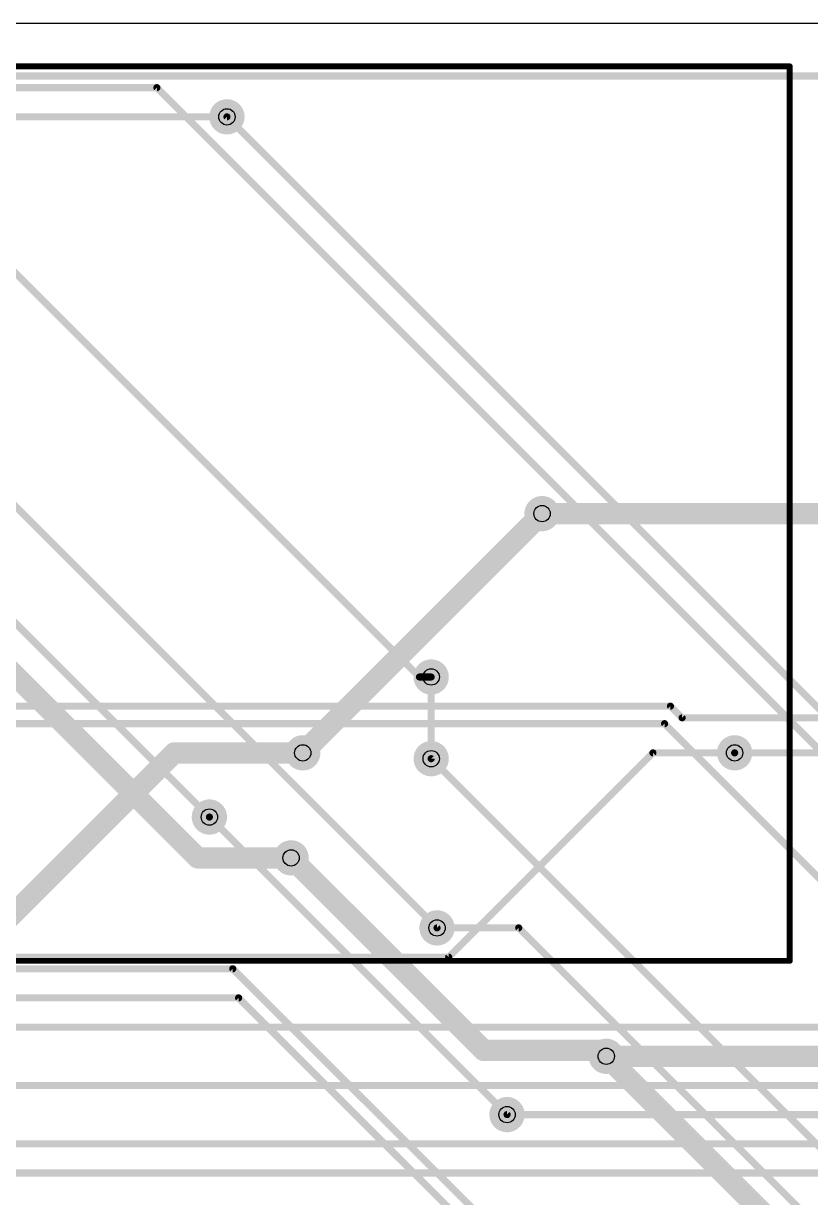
# Model space of a CAD drawing. Extents: x 0 to 200, y 0 to 49.
# Drawn here: x 124.77 to 141.62, y 22.85 to 48 of the extents above; entities that cross this region are included whole.
import ezdxf

# ---------------------------------------------------------------- set-up
doc = ezdxf.new("R2010")
doc.units = 0
for name, color, linetype in [('1', 12, 'CONTINUOUS'), ('16', 132, 'CONTINUOUS'), ('18', 110, 'CONTINUOUS'), ('20', 31, 'CONTINUOUS'), ('21', 253, 'CONTINUOUS'), ('44', 253, 'CONTINUOUS')]:
    doc.layers.add(name, color=color, linetype=linetype)

# ---------------------------------------------------------------- blocks, each defined once
blk = doc.blocks.new('ROUNDV')
at = {"const_width": 0.5}
blk.add_lwpolyline([(0, -0.25, 1), (0, 0.25, 1), (0, -0.25)], format="xyb", dxfattribs=at)

msp = doc.modelspace()

# ---------------------------------------------------------------- linework, layer by layer
at = {"layer": '1'}
for points, const_width in [([(88.125, 46.875), (149.625, 46.875)], 0.1524), ([(122.25, 46), (129.125, 46)], 0.1524), ([(133.25, 34), (122.875, 44.375)], 0.1524), ([(135.875, 37.5), (147.5, 37.5)], 0.4572), ([(133.5, 34), (133.25, 34)], 0.1524), ([(113.125, 33.375), (138.625, 33.375)], 0.1524), ([(138.625, 33.375), (138.875, 33.125)], 0.1524), ([(138.875, 33.125), (168.375, 33.125)], 0.1524), ([(138.5, 33), (113, 33)], 0.1524), ([(153.75, 17.75), (138.5, 33)], 0.1524), ([(124.125, 28.5), (128, 32.375)], 0.4572), ([(128, 32.375), (130.75, 32.375)], 0.4572), ([(140, 32.375), (156.125, 32.375)], 0.1524), ([(146.5, 19.25), (133.5, 32.25)], 0.1524), ([(128.75, 31), (135.125, 24.625)], 0.1524), ([(130.5, 30.125), (134.625, 26)], 0.4572), ([(135.375, 28.625), (133.625, 28.625)], 0.1524), ([(145.25, 18.75), (135.375, 28.625)], 0.1524), ([(105, 27.75), (129.25, 27.75)], 0.1524), ([(129.25, 27.75), (142.25, 14.75)], 0.1524), ([(129.375, 27.125), (111.125, 27.125)], 0.1524), ([(144.375, 12.125), (129.375, 27.125)], 0.1524), ([(134.625, 26), (137.125, 26)], 0.4572), ([(137.125, 26), (137.25, 25.875)], 0.4572), ([(137.25, 25.875), (143.25, 19.875)], 0.4572)]:
    msp.add_lwpolyline(points, dxfattribs=dict(at, const_width=const_width))
for points, const_width in [([(129.125, 45.9619, 1), (129.125, 46.0381)], 0.0762), ([(135.875, 37.6143, 1), (135.875, 37.3857)], 0.2286), ([(133.25, 34.0381, 1), (133.25, 33.9619)], 0.0762), ([(133.2231, 33.9731, 1), (133.2769, 34.0269)], 0.0762), ([(133.5, 33.9619, 1), (133.5, 34.0381)], 0.0762), ([(138.6519, 33.4019, 1), (138.5981, 33.3481)], 0.0762), ([(138.625, 33.3369, 1), (138.625, 33.4131)], 0.0762), ([(138.875, 33.1631, 1), (138.875, 33.0869)], 0.0762), ([(138.5269, 33.0269, 1), (138.4731, 32.9731)], 0.0762), ([(138.5, 32.9619, 1), (138.5, 33.0381)], 0.0762), ([(138.8481, 33.0981, 1), (138.9019, 33.1519)], 0.0762), ([(128, 32.4893, 1), (128, 32.2607)], 0.2286), ([(128.0808, 32.2942, 1), (127.9192, 32.4558)], 0.2286), ([(130.75, 32.2607, 1), (130.75, 32.4893)], 0.2286), ([(140, 32.4131, 1), (140, 32.3369)], 0.0762), ([(133.5269, 32.2769, 1), (133.4731, 32.2231)], 0.0762), ([(128.7769, 31.0269, 1), (128.7231, 30.9731)], 0.0762), ([(130.5808, 30.2058, 1), (130.4192, 30.0442)], 0.2286), ([(133.625, 28.6631, 1), (133.625, 28.5869)], 0.0762), ([(135.4019, 28.6519, 1), (135.3481, 28.5981)], 0.0762), ([(135.375, 28.5869, 1), (135.375, 28.6631)], 0.0762), ([(129.2769, 27.7769, 1), (129.2231, 27.7231)], 0.0762), ([(129.25, 27.7119, 1), (129.25, 27.7881)], 0.0762), ([(129.4019, 27.1519, 1), (129.3481, 27.0981)], 0.0762), ([(129.375, 27.0869, 1), (129.375, 27.1631)], 0.0762), ([(134.625, 26.1143, 1), (134.625, 25.8857)], 0.2286), ([(134.5442, 25.9192, 1), (134.7058, 26.0808)], 0.2286), ([(137.2058, 26.0808, 1), (137.0442, 25.9192)], 0.2286), ([(137.125, 25.8857, 1), (137.125, 26.1143)], 0.2286), ([(137.3308, 25.9558, 1), (137.1692, 25.7942)], 0.2286), ([(137.1692, 25.7942, 1), (137.3308, 25.9558)], 0.2286), ([(135.0981, 24.5981, 1), (135.1519, 24.6519)], 0.0762)]:
    msp.add_lwpolyline(points, format="xyb", dxfattribs=dict(at, const_width=const_width))
at = {"layer": '16'}
for points, const_width in [([(66.25, 46.625), (127.625, 46.625)], 0.1524), ([(127.625, 46.625), (145.625, 28.625)], 0.1524), ([(129.125, 46), (144, 31.125)], 0.1524), ([(120.125, 39.625), (128.75, 31)], 0.1524), ([(133.625, 28.625), (122.875, 39.375)], 0.1524), ([(120.125, 38.5), (128.5, 30.125)], 0.4572), ([(130.75, 32.375), (135.875, 37.5)], 0.4572), ([(133.5, 32.25), (133.5, 34)], 0.1524), ([(133.875, 28), (138.25, 32.375)], 0.1524), ([(138.25, 32.375), (140, 32.375)], 0.1524), ([(128.5, 30.125), (130.5, 30.125)], 0.4572), ([(123.625, 28), (133.875, 28)], 0.1524), ([(109.375, 26.5), (148.625, 26.5)], 0.1524), ([(150.5, 25.875), (137.25, 25.875)], 0.4572), ([(157.75, 25.25), (104.625, 25.25)], 0.1524), ([(135.125, 24.625), (157.625, 24.625)], 0.1524), ([(106.5, 24), (152.75, 24)], 0.1524), ([(105.75, 23.375), (154.25, 23.375)], 0.1524)]:
    msp.add_lwpolyline(points, dxfattribs=dict(at, const_width=const_width))
for points, const_width in [([(127.6519, 46.6519, 1), (127.5981, 46.5981)], 0.0762), ([(127.625, 46.5869, 1), (127.625, 46.6631)], 0.0762), ([(129.1519, 46.0269, 1), (129.0981, 45.9731)], 0.0762), ([(135.9558, 37.4192, 1), (135.7942, 37.5808)], 0.2286), ([(133.5381, 34, 1), (133.4619, 34)], 0.0762), ([(130.6692, 32.4558, 1), (130.8308, 32.2942)], 0.2286), ([(138.25, 32.4131, 1), (138.25, 32.3369)], 0.0762), ([(138.2769, 32.3481, 1), (138.2231, 32.4019)], 0.0762), ([(140, 32.3369, 1), (140, 32.4131)], 0.0762), ([(133.4619, 32.25, 1), (133.5381, 32.25)], 0.0762), ([(128.7231, 30.9731, 1), (128.7769, 31.0269)], 0.0762), ([(128.5, 30.2393, 1), (128.5, 30.0107)], 0.2286), ([(128.4192, 30.0442, 1), (128.5808, 30.2058)], 0.2286), ([(130.5, 30.0107, 1), (130.5, 30.2393)], 0.2286), ([(133.5981, 28.5981, 1), (133.6519, 28.6519)], 0.0762), ([(133.8481, 28.0269, 1), (133.9019, 27.9731)], 0.0762), ([(133.875, 27.9619, 1), (133.875, 28.0381)], 0.0762), ([(137.25, 25.9893, 1), (137.25, 25.7607)], 0.2286), ([(135.125, 24.6631, 1), (135.125, 24.5869)], 0.0762)]:
    msp.add_lwpolyline(points, format="xyb", dxfattribs=dict(at, const_width=const_width))
at = {"layer": '20'}
msp.add_line((200, 48), (0, 48), dxfattribs=at)
at = {"layer": '21', "const_width": 0.127}
for points in [[(90.98, 47.08), (141.18, 47.08)], [(141.18, 47.08), (141.18, 27.92)], [(141.18, 27.92), (90.98, 27.92)]]:
    msp.add_lwpolyline(points, dxfattribs=at)
at = {"layer": '21', "const_width": 0.0635}
for points in [[(141.2117, 47.08, 1), (141.1483, 47.08)], [(141.18, 47.0483, 1), (141.18, 47.1118)], [(141.1483, 27.92, 1), (141.2117, 27.92)], [(141.18, 27.8883, 1), (141.18, 27.9518)]]:
    msp.add_lwpolyline(points, format="xyb", dxfattribs=at)
at = {"layer": '44'}
for centre in [(129.125, 46), (135.875, 37.5), (133.5, 34), (130.75, 32.375), (140, 32.375), (133.5, 32.25), (128.75, 31), (130.5, 30.125), (133.625, 28.625), (137.25, 25.875), (135.125, 24.625)]:
    msp.add_circle(centre, 0.175, dxfattribs=at)

# ---------------------------------------------------------------- block references
at = {"layer": '18', "xscale": 0.7564, "yscale": 0.7564}
for p in [(129.125, 46), (129.125, 46), (135.875, 37.5), (135.875, 37.5), (133.5, 34), (133.5, 34), (130.75, 32.375), (130.75, 32.375), (140, 32.375), (140, 32.375), (133.5, 32.25), (133.5, 32.25), (128.75, 31), (128.75, 31), (130.5, 30.125), (130.5, 30.125), (133.625, 28.625), (133.625, 28.625), (137.25, 25.875), (137.25, 25.875), (135.125, 24.625), (135.125, 24.625)]:
    msp.add_blockref('ROUNDV', p, dxfattribs=at)

doc.saveas('drawing.dxf')
